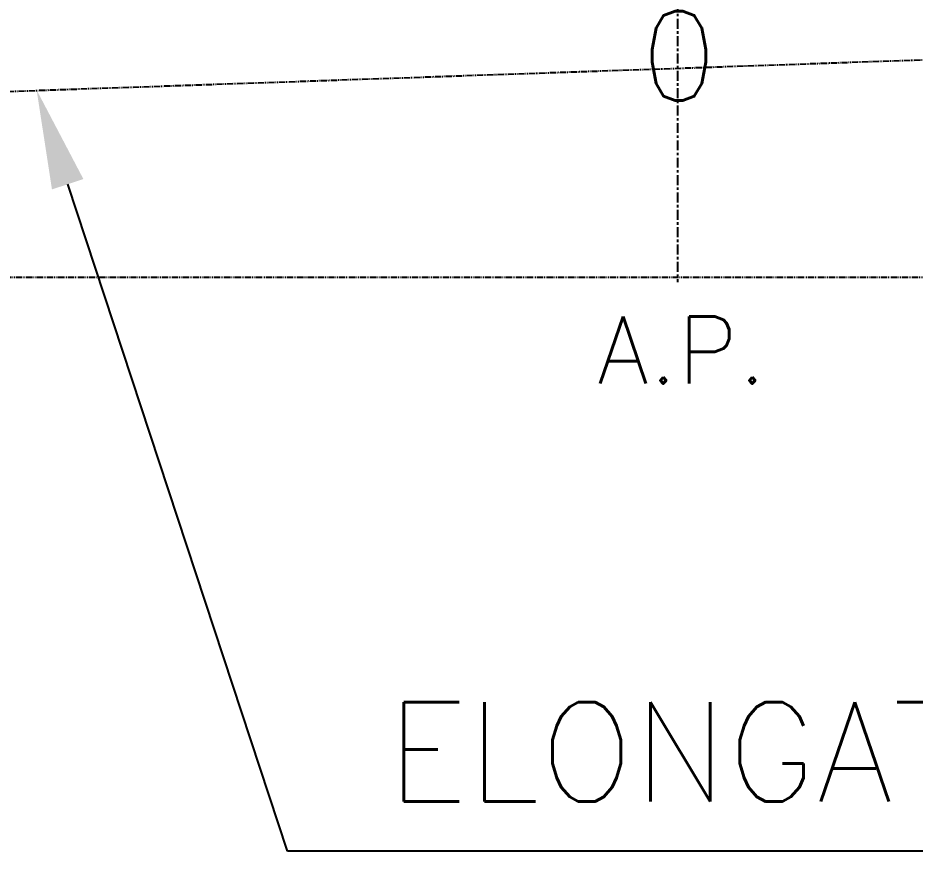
# Model space of a CAD drawing. Extents: x -79364 to 3230, y 28528 to 72157.
# Drawn here: x -74100 to -72292, y 46279 to 47958 of the extents above; entities that cross this region are included whole.
import ezdxf

# ---------------------------------------------------------------- set-up
doc = ezdxf.new("R2010")
doc.units = 0
doc.header["$LTSCALE"] = 500
doc.linetypes.add('CENTER', pattern=[7, 4, -1, 1, -1])
doc.linetypes.add('PHANTOM', pattern=[2.1, 1.25, -0.2, 0.125, -0.2, 0.125, -0.2])
doc.layers.add('AM_5', color=1, linetype='CONTINUOUS', lineweight=25)
for name, color, linetype in [('S0CE1', 1, 'CENTER'), ('S0CO1', 1, 'CONTINUOUS'), ('S0PH1', 1, 'PHANTOM'), ('S0TX2', 2, 'CONTINUOUS')]:
    doc.layers.add(name, color=color, linetype=linetype)
doc.styles.add('18', font='romans', dxfattribs={"height": 180})
doc.styles.add('ROMANS', font='romans.shx', dxfattribs={"height": 200})

# ---------------------------------------------------------------- blocks, each defined once
blk = doc.blocks.new('A$C64097268')
at = {"layer": 'S0TX2', "style": '18'}
blk.add_text('0', height=180, dxfattribs=at).set_placement((-74.4, -464.2))
blk = doc.blocks.new('*S9')
at = {"layer": 'AM_5', "color": 1}
for p, q in [((-475396.5, -26161.2), (-475839.3, -24817.4)), ((-469929.8, -26161.2), (-475396.5, -26161.2))]:
    blk.add_line(p, q, dxfattribs=at)
at = {"layer": 'AM_5', "color": 1, "lineweight": 20}
blk.add_trace([(-475807.7, -24806.9), (-475871, -24827.8), (-475901.9, -24627.4)], dxfattribs=at)
at = {"layer": 'AM_5', "color": 2, "insert": (-475196.5, -26061.2), "char_height": 200, "attachment_point": 7, "style": 'ROMANS'}
blk.add_mtext('ELONGATED LOWER EDGE OF KEEL', dxfattribs=at)

msp = doc.modelspace()

# ---------------------------------------------------------------- linework, layer by layer
at = {"layer": 'S0CE1', "color": 0, "linetype": 'CENTER', "ltscale": 0.01}
msp.add_line((-72770.823, 56950.838), (-72770.823, 47425.116), dxfattribs=at)
at = {"layer": 'S0PH1', "color": 0, "ltscale": 0.02}
msp.add_line((-70056.845, 47949.471), (-74809.012, 47785.034), dxfattribs=at)
msp.add_lwpolyline([(-74809.012, 53045.987), (-70857.826, 53045.987), (-70857.826, 47434.395), (-74809.012, 47434.395)], close=True, dxfattribs=at)

# ---------------------------------------------------------------- block references
at = {"layer": 'AM_5', "color": 0}
msp.add_blockref('*S9', (401839.614, 72439.783), dxfattribs=at)
at = {"layer": 'S0CO1', "color": 0, "linetype": 'CENTER'}
msp.add_blockref('A$C64097268', (-72770.823, 48255.546), dxfattribs=at)

# ---------------------------------------------------------------- texts
at = {"layer": 'S0TX2', "color": 0, "style": '18'}
msp.add_text('A.P.', height=135, dxfattribs=at).set_placement((-72932.931, 47220.549))

doc.saveas('drawing.dxf')
